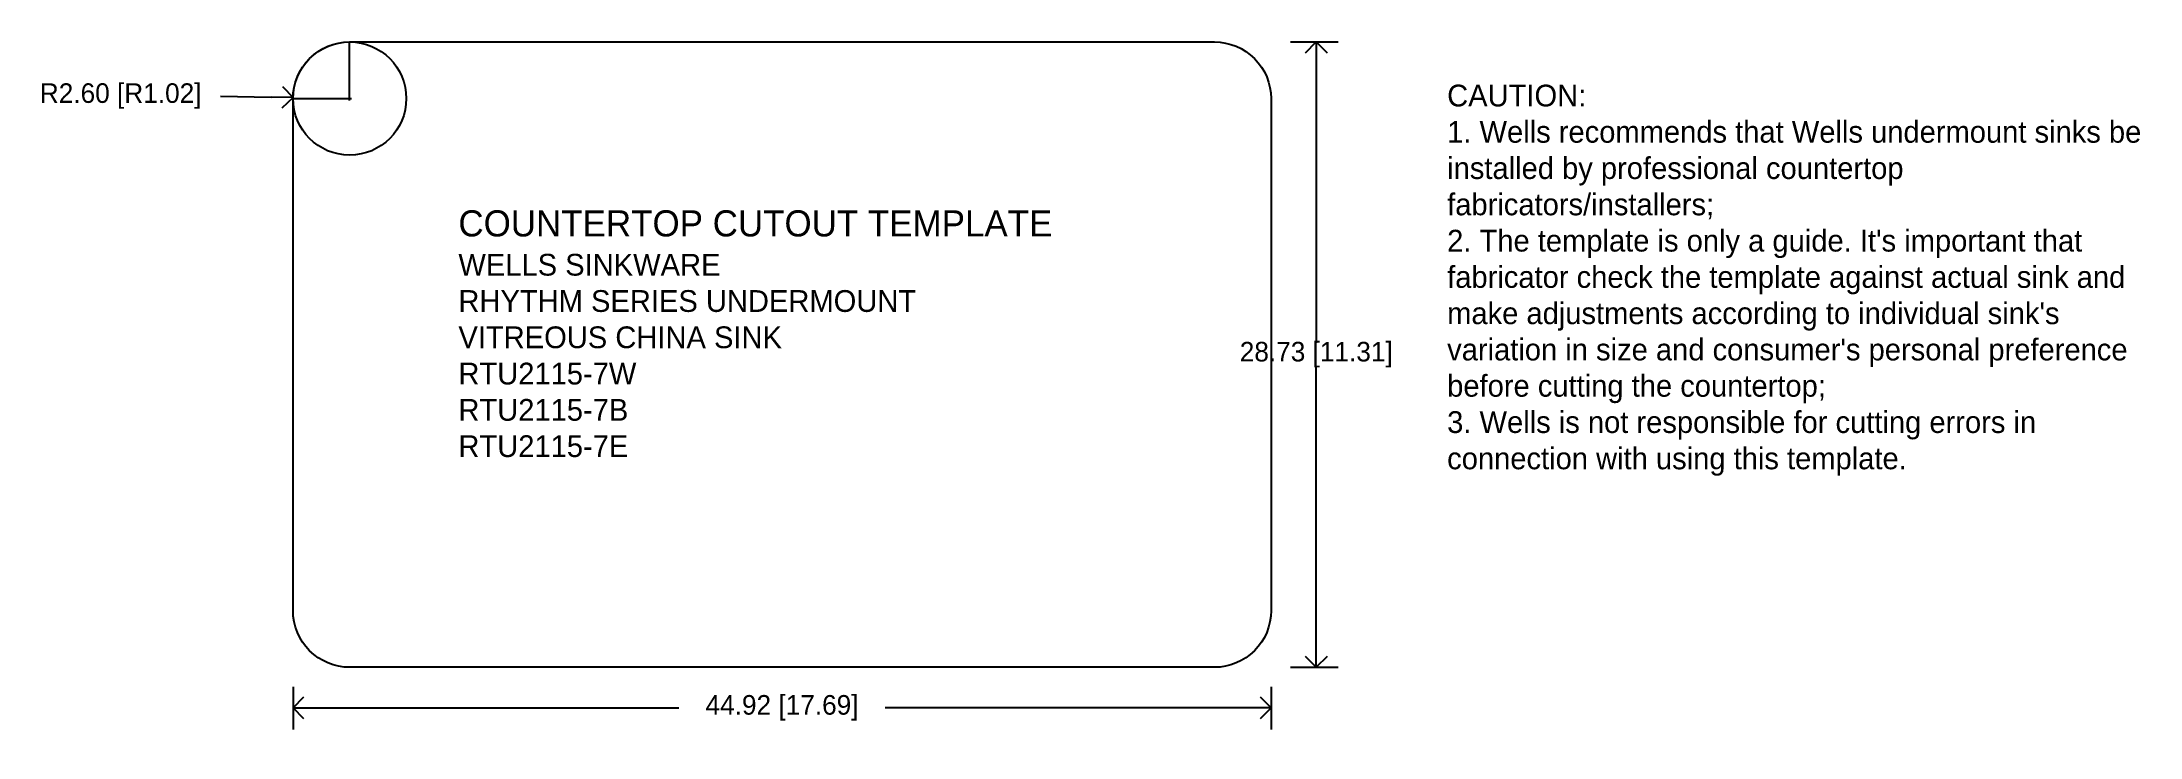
# Model space of a CAD drawing. Header units: inches. Extents: x -23.8 to 72.6, y -0.6 to 31.4.
import ezdxf

# ---------------------------------------------------------------- set-up
doc = ezdxf.new("R2010")
doc.units = ezdxf.units.IN
doc.header["$MEASUREMENT"] = 0
doc.dimstyles.get("Standard").update_dxf_attribs({"dimtxt": 0.9, "dimasz": 1, "dimexe": 1, "dimexo": 3.5, "dimgap": 0.09, "dimtad": 0, "dimtih": 1, "dimtoh": 1, "dimrnd": 0.0025, "dimzin": 0, "dimdsep": 46, "dimtxsty": 'Standard', "dimblk": 'OPEN90', "dimcen": 0.09, "dimclrd": 3, "dimclre": 3, "dimclrt": 2, "dimadec": 0, "dimazin": 0, "dimtfac": 1, "dimtofl": 0, "dimtmove": 0, "dimatfit": 3, "dimfxl": 1, "dimfrac": 2, "dimtolj": 1, "dimtzin": 0, "dimarcsym": 0})

# ---------------------------------------------------------------- blocks, each defined once
blk = doc.blocks.new('_Open90')
at = {"color": 0, "linetype": 'ByBlock', "lineweight": -2}
for p, q in [((0, 0), (-1, 0)), ((-0.5, 0.5), (0, 0)), ((0, 0), (-0.5, -0.5))]:
    blk.add_line(p, q, dxfattribs=at)
blk = doc.blocks.new('*D2')
at = {"color": 3, "lineweight": -2}
for p, q in [((-15.592, 28.876), (-13.263, 28.831)), ((-9.754, 28.762), (-9.574, 28.762)), ((-9.664, 28.672), (-9.664, 28.852))]:
    blk.add_line(p, q, dxfattribs=at)
at = {"layer": 'Defpoints', "color": 0}
for p in [(-12.263, 28.812), (-9.664, 28.762)]:
    blk.add_point(p, dxfattribs=at)
at = {"color": 3, "lineweight": -2, "rotation": 358.8988933442225}
blk.add_blockref('_Open90', (-12.263, 28.812), dxfattribs=at)
at = {"color": 2, "insert": (-20.182, 28.876), "char_height": 0.9, "attachment_point": 5}
blk.add_mtext('\\A1;R2.60 [R1.02]', dxfattribs=at)
blk = doc.blocks.new('*D4')
at = {"color": 3, "lineweight": -2}
for p, q in [((33.556, 31.362), (35.732, 31.362)), ((34.732, 30.362), (34.732, 17.537)), ((34.732, 3.632), (34.732, 16.457)), ((33.556, 2.632), (35.732, 2.632))]:
    blk.add_line(p, q, dxfattribs=at)
at = {"layer": 'Defpoints', "color": 0}
for p in [(30.056, 31.362), (30.056, 2.632), (34.732, 2.632)]:
    blk.add_point(p, dxfattribs=at)
at = {"color": 3, "lineweight": -2}
for p, rotation in [((34.732, 31.362), 90), ((34.732, 2.632), 270)]:
    blk.add_blockref('_Open90', p, dxfattribs=dict(at, rotation=rotation))
at = {"color": 2, "insert": (34.732, 16.997), "char_height": 0.9, "attachment_point": 5}
blk.add_mtext('\\A1;28.73 [11.31]', dxfattribs=at)
blk = doc.blocks.new('*D5')
at = {"color": 3, "lineweight": -2}
for p, q in [((-12.264, 1.732), (-12.264, -0.231)), ((32.656, 1.732), (32.656, -0.231)), ((-11.264, 0.769), (5.456, 0.769)), ((31.656, 0.769), (14.936, 0.769))]:
    blk.add_line(p, q, dxfattribs=at)
at = {"layer": 'Defpoints', "color": 0}
for p in [(-12.264, 5.232), (32.656, 5.232), (32.656, 0.769)]:
    blk.add_point(p, dxfattribs=at)
at = {"color": 3, "lineweight": -2, "rotation": 180}
blk.add_blockref('_Open90', (-12.264, 0.769), dxfattribs=at)
at = {"color": 3, "lineweight": -2}
blk.add_blockref('_Open90', (32.656, 0.769), dxfattribs=at)
at = {"color": 2, "insert": (10.196, 0.769), "char_height": 0.9, "attachment_point": 5}
blk.add_mtext('\\A1;44.92 [17.69]', dxfattribs=at)

msp = doc.modelspace()

# ---------------------------------------------------------------- linework, layer by layer
for p, q in [((-9.664, 28.762), (-9.664, 31.362)), ((-12.264, 28.762), (-9.664, 28.762))]:
    msp.add_line(p, q)
msp.add_lwpolyline([(-12.264, 28.762, -0.414214), (-9.664, 31.362), (30.056, 31.362, -0.414214), (32.656, 28.762), (32.656, 5.232, -0.414214), (30.056, 2.632), (-9.664, 2.632, -0.414214), (-12.264, 5.232)], format="xyb", close=True)
msp.add_circle((-9.664, 28.762), 2.6)

# ---------------------------------------------------------------- texts
at = {"attachment_point": 1}
for s, insert, char_height, width in [("CAUTION:\\P1. Wells recommends that Wells undermount sinks be installed by professional countertop fabricators/installers;\\P2. The template is only a guide. It's important that fabricator check the template against actual sink and make adjustments according to individual sink's variation in size and consumer's personal preference before cutting the countertop;\\P3. Wells is not responsible for cutting errors in connection with using this template.", (40.745, 29.4), 1, 32.13601), ('{\\H4x;COUNTERTOP CUTOUT TEMPLATE\\P\\H0.8333x;WELLS SINKWARE\\PRHYTHM SERIES UNDERMOUNT\\PVITREOUS CHINA SINK\\PRTU2115-7W\\PRTU2115-7B\\PRTU2115-7E}', (-4.669, 23.627), 0.3, 28.81723)]:
    msp.add_mtext(s, dxfattribs=dict(at, insert=insert, char_height=char_height, width=width))

# ---------------------------------------------------------------- dimensions: what is measured, and where the dimension line sits
dim = msp.add_linear_dim(base=(34.732, 2.632), p1=(30.056, 31.362), p2=(30.056, 2.632), angle=90, dimstyle='Standard')
dim.commit()
dim.dimension.update_dxf_attribs({"geometry": '*D4', "text_midpoint": (34.732, 16.997)})
dim = msp.add_radius_dim(center=(-9.664, 28.762), mpoint=(-12.263, 28.812), dimstyle='Standard')
dim.commit()
dim.dimension.update_dxf_attribs({"geometry": '*D2', "text_midpoint": (-15.592, 28.876), "dimtype": 164})
dim = msp.add_linear_dim(base=(32.656, 0.769), p1=(-12.264, 5.232), p2=(32.656, 5.232), dimstyle='Standard')
dim.commit()
dim.dimension.update_dxf_attribs({"geometry": '*D5', "text_midpoint": (10.196, 0.769)})

doc.saveas('drawing.dxf')
